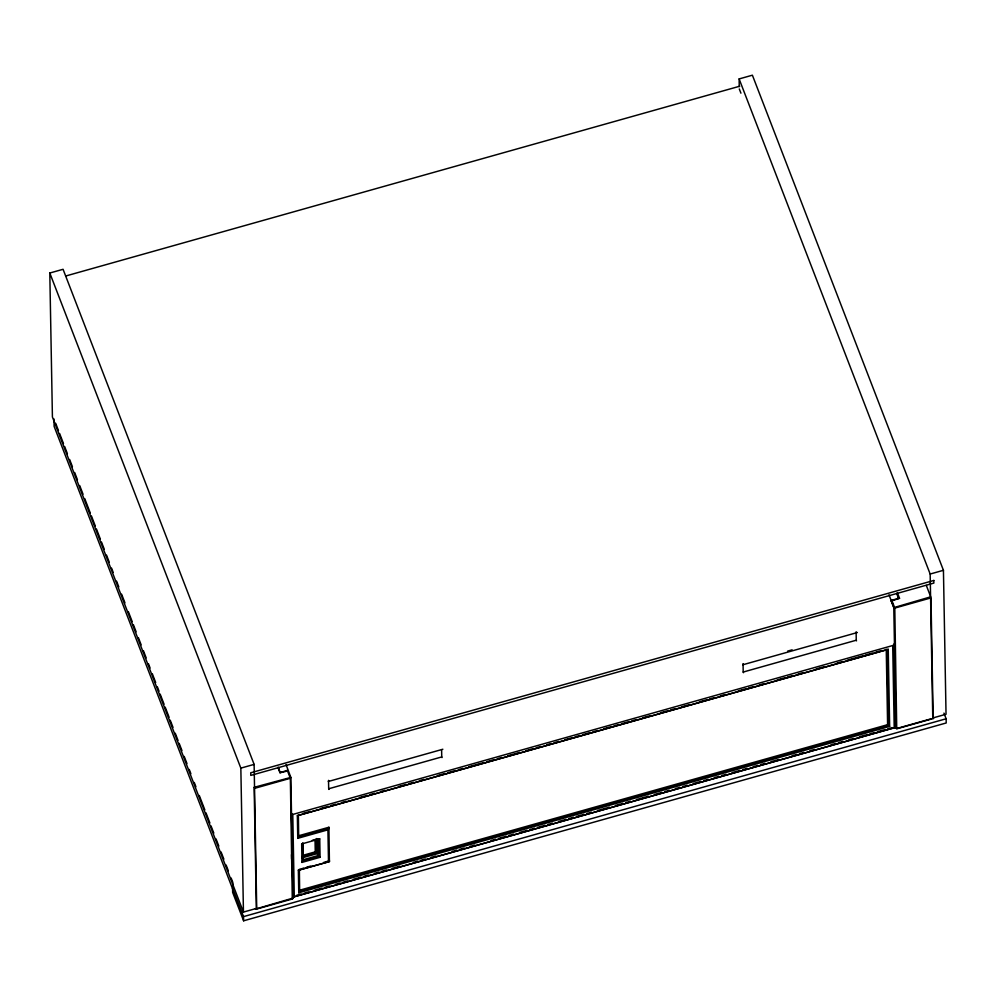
<?xml version="1.0" encoding="UTF-8"?>
<svg xmlns="http://www.w3.org/2000/svg" width="996" height="996" viewBox="0 0 996 996"><rect width="100%" height="100%" fill="white"/><g stroke="black" fill="none" stroke-linecap="round" stroke-linejoin="round"><path stroke-width="1.49" d="M328.817 828.548L328.904 827.253L298.75 835.731L297.767 838.321L327.921 829.83L328.817 828.548L298.676 837.038L298.377 814.79M297.767 838.321L297.356 815.699L888.245 649.317L889.64 726.408L298.763 892.79L298.352 870.155L303.668 868.039M320.077 857.307L318.857 856.622L302.896 861.117L302.672 843.052L302.971 859.809L301.987 862.399L320.077 857.307L319.741 838.869L301.664 843.961L301.987 862.399M329.502 860.768L329.415 861.577L299.273 870.068M278.619 767.368L280.001 772.734L288.305 770.817L287.296 770.369L280.001 772.734L277.896 767.269M253.905 787.388L290.844 777.415L293.036 898.081L292.538 898.952L256.358 909.136L255.35 908.688L256.358 909.136L254.167 788.471L290.346 778.287L290.844 777.415L286.026 764.517M926.317 585.424L930.712 596.816L893.786 607.635L894.794 608.083L930.974 597.899L933.165 718.564L933.663 717.693L933.165 718.564L896.985 728.748L895.977 728.3L893.786 607.635L891.233 601.036L891.744 600.165L899.525 598.285L897.421 592.832M897.77 598.471L898.268 597.6L896.624 593.355M302.971 843.189L303.195 855.253L302.286 856.535L316.479 852.539L317.288 853.584L302.211 857.83L302.971 859.809L318.048 855.564L318.857 856.622L318.546 839.379L319.741 838.869M298.763 892.79L299.734 890.2L887.61 724.677L889.64 726.408M256.109 908.9L293.036 898.081M891.233 601.036L899.525 598.285L898.268 597.6M894.209 727.64L892.715 645.533L292.787 814.454L291.567 813.782L293.073 897.085L895.13 727.553L895.167 723.631M888.245 649.317L297.356 815.699M49.8 273.029L63.072 269.294L254.117 764.393L256.719 908.34L243.447 912.075L52.415 416.988L49.8 273.029L240.845 768.128L243.447 912.075M739.119 78.933L752.391 75.198L943.436 570.297L946.038 714.244L932.766 717.979L930.164 574.032L739.119 78.933L739.256 86.677M65.686 276.017L739.767 86.204M240.845 768.128L254.117 764.393M930.164 574.032L943.436 570.297M787.687 651.098L792.144 649.84M328.282 781.499L442.847 749.241M742.804 664.78L857.357 632.522M328.941 789.43L328.68 788.77L441.738 756.935L441.614 749.951M743.464 672.711L743.203 672.051L856.261 640.216L856.112 631.838L856.361 632.497M302.859 813.52L310.341 811.416M320.812 808.466L328.294 806.362M331.282 805.527L335.764 804.258M341.753 802.577L346.235 801.307M359.705 797.522L367.175 795.418M370.176 794.571L374.658 793.314M380.646 791.621L385.128 790.363M398.587 786.566L406.069 784.462M409.07 783.615L413.552 782.358M419.54 780.677L424.022 779.407M437.481 775.623L444.963 773.506M447.951 772.672L455.433 770.568M458.421 769.721L462.916 768.451M468.892 766.771L483.857 762.563M486.845 761.716L494.327 759.612M497.315 758.765L501.81 757.508M507.786 755.827L519.75 752.453M525.739 750.772L533.221 748.656M536.209 747.822L540.704 746.552M546.68 744.871L551.174 743.601M554.162 742.767L558.644 741.497M564.632 739.816L572.115 737.712M575.103 736.866L579.585 735.608M582.585 734.762L590.055 732.658M593.056 731.811L597.538 730.554M603.526 728.86L611.009 726.756M613.997 725.91L618.479 724.652M621.479 723.806L628.949 721.702M631.95 720.867L636.432 719.598M642.42 717.917L649.89 715.813M660.36 712.862L667.843 710.758M670.831 709.911L675.325 708.642M681.301 706.961L688.784 704.857M699.254 701.906L706.737 699.802M709.725 698.955L714.219 697.698M720.195 696.005L724.69 694.747M738.148 690.95L745.63 688.846M748.619 688.012L753.113 686.742M759.089 685.061L763.583 683.791M777.042 680.007L784.524 677.903M787.512 677.056L791.994 675.798M797.983 674.105L802.465 672.848M815.936 669.051L823.418 666.947M836.877 663.162L841.359 661.892M847.347 660.211L862.299 655.99M865.3 655.156L872.77 653.052M875.77 652.206L880.252 650.936M312.258 840.35L316.379 839.192M303.195 855.253L315.259 851.854L316.479 852.539L316.242 839.23M307.179 854.966L311.3 853.809M306.531 867.23L310.839 866.022M323.762 862.387L328.07 861.167M298.352 870.155L329.415 861.577L328.904 827.253M296.771 895.255L301.253 893.985M304.253 893.151L308.735 891.881M314.724 890.2L322.206 888.083M325.194 887.249L329.676 885.979M335.664 884.299L340.159 883.029M343.147 882.195L347.641 880.925M353.617 879.244L361.1 877.14M364.088 876.293L368.582 875.023M374.571 873.343L379.053 872.085M382.041 871.239L386.535 869.969M392.524 868.288L400.006 866.184M413.465 862.387L417.959 861.129M420.947 860.283L425.429 859.025M431.417 857.332L435.912 856.074M452.358 851.443L456.853 850.173M459.841 849.327L464.335 848.069M470.324 846.388L474.806 845.118M491.265 840.487L495.747 839.217M498.747 838.383L506.229 836.267M509.217 835.432L513.699 834.162M519.688 832.482L527.17 830.378M530.158 829.531L534.653 828.261M537.641 827.427L545.123 825.323M548.111 824.476L552.606 823.206M558.594 821.526L566.064 819.422M569.065 818.575L573.547 817.318M576.547 816.471L584.03 814.367M587.018 813.52L591.5 812.263M597.488 810.57L609.452 807.208M615.441 805.515L622.923 803.411M625.911 802.564L630.406 801.307M636.394 799.626L648.359 796.252M654.347 794.559L661.817 792.455M664.818 791.621L669.3 790.351M675.288 788.67L679.77 787.4M682.77 786.566L687.252 785.296M693.241 783.615L700.723 781.499M703.711 780.665L708.206 779.395M714.182 777.714L718.676 776.444M721.664 775.61L726.159 774.34M732.135 772.659L739.617 770.555M742.618 769.709L747.1 768.451M753.088 766.758L757.57 765.501M760.571 764.654L765.053 763.384M771.041 761.703L778.523 759.599M791.982 755.802L796.476 754.545M799.464 753.698L803.959 752.441M809.935 750.747L814.429 749.49M830.888 744.859L835.37 743.589M838.371 742.742L842.853 741.485M848.841 739.804L853.323 738.534M859.311 736.853L866.794 734.737M869.782 733.903L874.276 732.633M877.264 731.799L884.747 729.682M887.735 728.848L892.229 727.578M293.073 897.085L895.13 727.553L893.624 644.25M894.956 725.661L896.736 728.512L931.472 718.726M946.125 718.776L946.2 722.972L243.609 920.802L243.534 916.619L946.125 718.776L943.934 713.099M301.664 843.961L302.585 843.873M280.25 771.614L281.258 772.062M891.744 600.165L894.794 608.083L896.736 728.512M287.296 770.369L290.346 778.287L292.289 898.703M739.293 88.968L740.924 93.176M888.967 594.737L893.773 607.224M856.261 640.216L856.51 640.876M743.315 664.332L743.053 663.672L743.203 672.051M441.738 756.935L441.987 757.595M328.792 781.051L328.531 780.391L328.68 788.77M316.778 852.265L318.048 855.564L317.749 838.806M55.664 423.3L58.453 430.533M59.573 433.434L63.483 443.569M64.603 446.469L67.404 453.703M69.633 459.505L72.434 466.738M74.663 472.527L77.451 479.773M79.692 485.562L83.042 494.253M84.722 498.598L90.312 513.077M91.433 515.978L95.342 526.112M96.463 529.013L100.372 539.147M101.48 542.048L104.281 549.282M106.51 555.083L109.311 562.317M111.54 568.106L113.22 572.451M116.569 581.141L118.81 586.943M121.599 594.176L124.961 602.866M128.31 611.556L132.219 621.691M133.34 624.592L136.128 631.825M138.369 637.627L141.158 644.86M143.399 650.662L146.188 657.895M148.429 663.685L150.097 668.03M152.338 673.831L155.687 682.521M157.368 686.854L159.036 691.199M160.157 694.1L164.066 704.234M165.187 707.135L169.096 717.269M170.216 720.17L173.018 727.404M175.246 733.205L178.035 740.439M179.156 743.34L181.957 750.573M184.185 756.375L186.987 763.608M189.215 769.41L190.896 773.755M194.245 782.433L195.926 786.778M199.275 795.468L204.865 809.947M205.985 812.848L209.895 822.982M211.015 825.883L213.804 833.129M216.045 838.918L218.834 846.152M221.062 851.953L223.863 859.187M226.092 864.989L228.333 870.778M231.122 878.011L232.803 882.356L232.94 889.777L54.12 426.363L53.983 418.955M243.534 916.619L232.578 888.233L232.653 892.416L243.609 920.802M893.723 644.499L894.035 661.568M894.171 669.324L895.018 715.875M887.61 724.677L886.241 649.255L887.038 649.815L888.407 725.723L299.659 891.507L299.36 869.259M327.921 829.83L328.493 861.677M317.039 839.877L317.288 853.584M316.529 838.557L316.753 850.746M315.035 839.79L315.259 851.854M292.787 814.454L294.281 896.574M291.517 854.618L291.604 859.274M933.812 580.456L250.731 772.796L250.78 775.411L933.85 583.071L933.812 580.456"/></g></svg>
